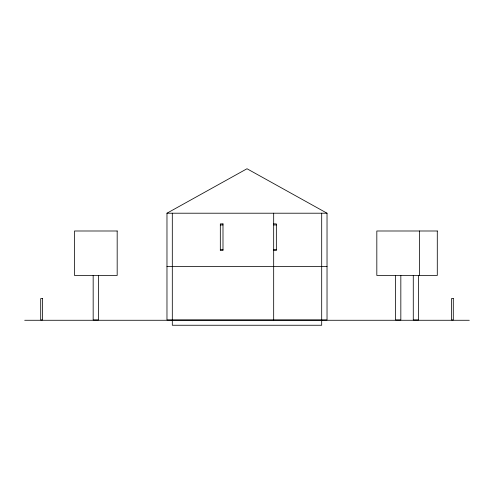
<?xml version="1.0" encoding="UTF-8"?>
<svg xmlns="http://www.w3.org/2000/svg" width="494" height="494" viewBox="0 0 494 494"><rect width="100%" height="100%" fill="white"/><g stroke="black" fill="none" stroke-linecap="round" stroke-linejoin="round"><path stroke-width="0.74" d="M166.972 213.21L247 168.75L327.028 213.21L327.028 319.914L166.972 319.914L166.972 213.21L327.028 213.21M273.676 223.881L276.344 223.881L276.344 250.557L273.676 250.557M220.324 224.949L222.992 224.949M273.676 224.949L276.344 224.949M220.324 249.489L222.992 249.489M273.676 249.489L276.344 249.489M166.972 266.562L327.028 266.562M24.7 320.273L469.3 320.273M419.505 230.994L419.505 275.454M418.616 275.454L418.616 319.914L413.28 319.914L413.28 275.454M400.832 275.454L400.832 319.914L395.496 319.914L395.496 275.454M321.693 213.21L321.693 325.25L172.307 325.25L172.307 213.21M273.676 213.21L273.676 319.914M98.504 275.454L98.504 319.914L93.168 319.914L93.168 275.454M222.992 223.881L220.324 223.881L220.324 250.557L222.992 250.557L222.992 223.881M117.177 230.994L74.495 230.994L74.495 275.454L117.177 275.454L117.177 230.994M437.289 230.994L376.823 230.994L376.823 275.454L437.289 275.454L437.289 230.994M42.484 298.574L40.706 298.574L40.706 319.914L42.484 319.914L42.484 298.574M453.294 298.574L451.516 298.574L451.516 319.914L453.294 319.914L453.294 298.574"/></g></svg>
